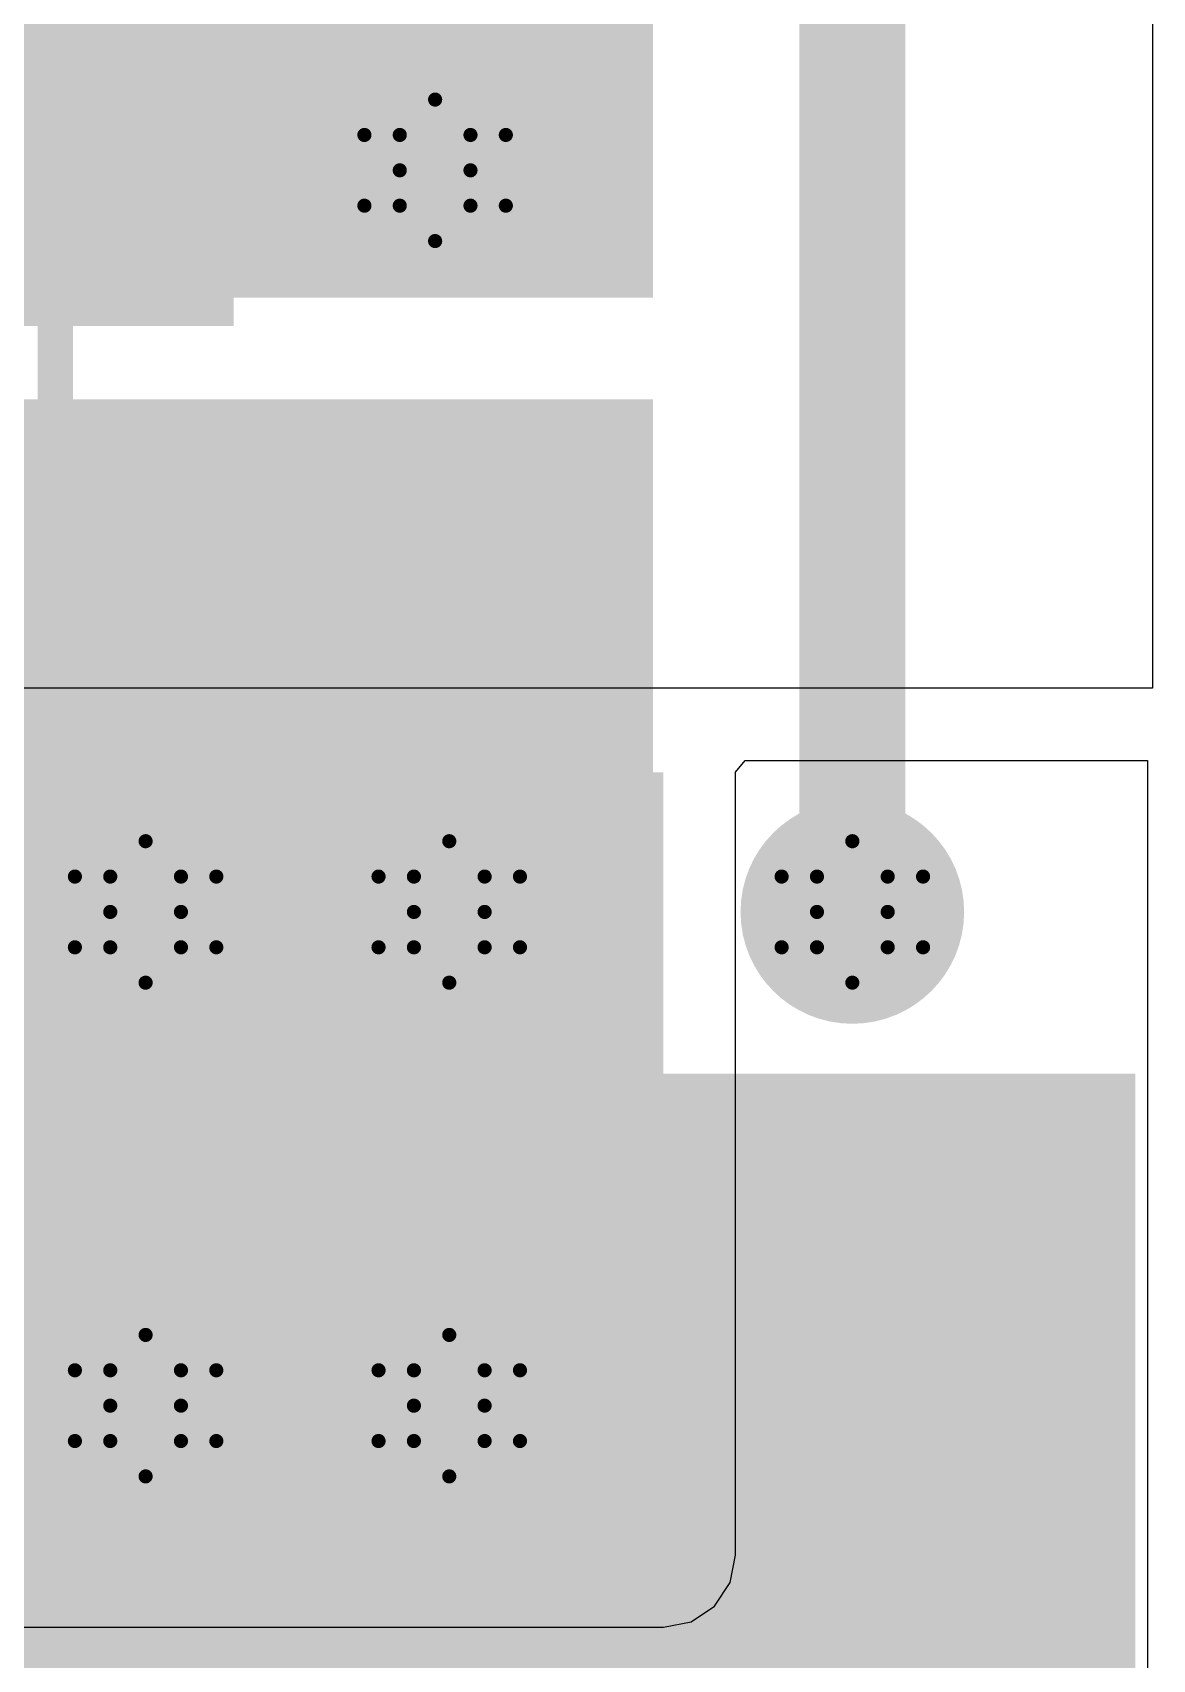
# Model space of a CAD drawing. Header units: inches. Extents: x -3 to 177, y -3 to 61.
# Drawn here: x 18.22 to 22.24, y 15.83 to 21.67 of the extents above; entities that cross this region are included whole.
import ezdxf

# ---------------------------------------------------------------- set-up
doc = ezdxf.new("R2010")
doc.units = ezdxf.units.IN
for name, color, linetype in [('Bottom Layer', 5, 'Continuous'), ('Bottom Overlay', 54, 'Continuous'), ('Bottom Solder', 6, 'Continuous'), ('Drill Drawing', 1, 'Continuous'), ('Top Layer', 1, 'Continuous'), ('Top Overlay', 2, 'Continuous'), ('Top Paste', 8, 'Continuous'), ('Top Solder', 216, 'Continuous'), ('Via Holes', 16, 'Continuous')]:
    doc.layers.add(name, color=color, linetype=linetype)

# ---------------------------------------------------------------- blocks, each defined once
blk = doc.blocks.new('6_TSOP__3')
at = {"layer": 'Top Layer'}
for points in [[(-0.813, 1.255), (-0.813, 0.747), (-1.512, 0.747), (-1.512, 1.255)], [(1.512, 1.255), (1.512, 0.747), (0.813, 0.747), (0.813, 1.255)], [(-0.813, 0.254), (-0.813, -0.254), (-1.512, -0.254), (-1.512, 0.254)], [(1.512, 0.254), (1.512, -0.254), (0.813, -0.254), (0.813, 0.254)], [(-0.813, -0.747), (-0.813, -1.255), (-1.512, -1.255), (-1.512, -0.747)], [(1.512, -0.747), (1.512, -1.255), (0.813, -1.255), (0.813, -0.747)]]:
    blk.add_hatch(color=1, dxfattribs=at).paths.add_polyline_path(points)
at = {"layer": 'Top Paste'}
for points in [[(-0.813, 1.255), (-0.813, 0.747), (-1.512, 0.747), (-1.512, 1.255)], [(1.512, 1.255), (1.512, 0.747), (0.813, 0.747), (0.813, 1.255)], [(-0.813, 0.254), (-0.813, -0.254), (-1.512, -0.254), (-1.512, 0.254)], [(1.512, 0.254), (1.512, -0.254), (0.813, -0.254), (0.813, 0.254)], [(-0.813, -0.747), (-0.813, -1.255), (-1.512, -1.255), (-1.512, -0.747)], [(1.512, -0.747), (1.512, -1.255), (0.813, -1.255), (0.813, -0.747)]]:
    blk.add_hatch(color=8, dxfattribs=at).paths.add_polyline_path(points)
at = {"layer": 'Top Solder'}
for points in [[(-0.7114, 1.3566), (-0.7114, 0.6454), (-1.6136, 0.6454), (-1.6136, 1.3566)], [(1.6136, 1.3566), (1.6136, 0.6454), (0.7114, 0.6454), (0.7114, 1.3566)], [(-0.7114, 0.3556), (-0.7114, -0.3556), (-1.6136, -0.3556), (-1.6136, 0.3556)], [(1.6136, 0.3556), (1.6136, -0.3556), (0.7114, -0.3556), (0.7114, 0.3556)], [(-0.7114, -0.6454), (-0.7114, -1.3566), (-1.6136, -1.3566), (-1.6136, -0.6454)], [(1.6136, -0.6454), (1.6136, -1.3566), (0.7114, -1.3566), (0.7114, -0.6454)]]:
    blk.add_hatch(color=216, dxfattribs=at).paths.add_polyline_path(points)
at = {"layer": 'Top Overlay'}
for points in [[(-0.6996, 1.5488, 0.127, 0.127, 0), (0.7112, 1.5494, 0.127, 0.127, 0)], [(-0.6996, 1.3716, 0.127, 0.127, 0), (-0.6996, 1.5488, 0.127, 0.127, 0)], [(0.7112, 1.3722, 0.127, 0.127, 0), (0.7112, 1.5494, 0.127, 0.127, 0)], [(-1.8034, 0.889, 0.127, 0.127, 0), (-1.8034, 1.143, 0.127, 0.127, 0)], [(-1.8034, 1.143, 0.127, 0.127, 0), (-1.6764, 1.016, 0.127, 0.127, 0)], [(-1.8034, 0.889, 0.127, 0.127, 0), (-1.6764, 1.016, 0.127, 0.127, 0)], [(-0.6996, -1.5488, 0.127, 0.127, 0), (-0.6996, -1.3716, 0.127, 0.127, 0)], [(0.7112, -1.5494, 0.127, 0.127, 0), (0.7112, -1.3722, 0.127, 0.127, 0)], [(-0.6996, -1.5488, 0.127, 0.127, 0), (0.7112, -1.5494, 0.127, 0.127, 0)]]:
    blk.add_lwpolyline(points, format="xyseb", dxfattribs=at)
for points in [[(-0.7313, 1.5488, 0.0635, 0.0635, 1), (-0.6678, 1.5488, 0.0635, 0.0635, 1)], [(-0.7313, 1.5488, 0.0635, 0.0635, 1), (-0.6678, 1.5488, 0.0635, 0.0635, 1)], [(0.6794, 1.5494, 0.0635, 0.0635, 1), (0.7429, 1.5494, 0.0635, 0.0635, 1)], [(0.6794, 1.5494, 0.0635, 0.0635, 1), (0.7429, 1.5494, 0.0635, 0.0635, 1)], [(-0.7313, 1.3716, 0.0635, 0.0635, 1), (-0.6678, 1.3716, 0.0635, 0.0635, 1)], [(0.6794, 1.3722, 0.0635, 0.0635, 1), (0.7429, 1.3722, 0.0635, 0.0635, 1)], [(-1.8352, 1.143, 0.0635, 0.0635, 1), (-1.7716, 1.143, 0.0635, 0.0635, 1)], [(-1.8352, 1.143, 0.0635, 0.0635, 1), (-1.7716, 1.143, 0.0635, 0.0635, 1)], [(-1.7082, 1.016, 0.0635, 0.0635, 1), (-1.6446, 1.016, 0.0635, 0.0635, 1)], [(-1.7082, 1.016, 0.0635, 0.0635, 1), (-1.6446, 1.016, 0.0635, 0.0635, 1)], [(-1.8352, 0.889, 0.0635, 0.0635, 1), (-1.7716, 0.889, 0.0635, 0.0635, 1)], [(-1.8352, 0.889, 0.0635, 0.0635, 1), (-1.7716, 0.889, 0.0635, 0.0635, 1)], [(-0.7313, -1.3716, 0.0635, 0.0635, 1), (-0.6678, -1.3716, 0.0635, 0.0635, 1)], [(0.6794, -1.3722, 0.0635, 0.0635, 1), (0.7429, -1.3722, 0.0635, 0.0635, 1)], [(-0.7313, -1.5488, 0.0635, 0.0635, 1), (-0.6678, -1.5488, 0.0635, 0.0635, 1)], [(-0.7313, -1.5488, 0.0635, 0.0635, 1), (-0.6678, -1.5488, 0.0635, 0.0635, 1)], [(0.6794, -1.5494, 0.0635, 0.0635, 1), (0.7429, -1.5494, 0.0635, 0.0635, 1)], [(0.6794, -1.5494, 0.0635, 0.0635, 1), (0.7429, -1.5494, 0.0635, 0.0635, 1)]]:
    blk.add_lwpolyline(points, format="xyseb", close=True, dxfattribs=at)
blk = doc.blocks.new('B01_A_7P_R4_MALE_B_20')
at = {"layer": 'Bottom Overlay'}
for points in [[(6.7, 6.8112, 0.127, 0.127, 0), (8.3, 6.8112, 0.127, 0.127, 0)], [(8.3, 2.7112, 0.127, 0.127, 0), (8.3, 6.8112, 0.127, 0.127, 0)], [(0, 2.7112, 0.127, 0.127, 0), (9.75, 2.7112, 0.127, 0.127, 0)], [(9.75, -0.484, 0.127, 0.127, 0), (9.75, 2.7112, 0.127, 0.127, 0)]]:
    blk.add_lwpolyline(points, format="xyseb", dxfattribs=at)
for points in [[(8.2683, 6.8112, 0.0635, 0.0635, 1), (8.3318, 6.8112, 0.0635, 0.0635, 1)], [(8.2683, 6.8112, 0.0635, 0.0635, 1), (8.3318, 6.8112, 0.0635, 0.0635, 1)], [(8.2683, 2.7112, 0.0635, 0.0635, 1), (8.3318, 2.7112, 0.0635, 0.0635, 1)], [(9.7183, 2.7112, 0.0635, 0.0635, 1), (9.7818, 2.7112, 0.0635, 0.0635, 1)], [(9.7183, 2.7112, 0.0635, 0.0635, 1), (9.7818, 2.7112, 0.0635, 0.0635, 1)]]:
    blk.add_lwpolyline(points, format="xyseb", close=True, dxfattribs=at)

msp = doc.modelspace()

# ---------------------------------------------------------------- hatches: boundary and pattern name
at = {"layer": 'Bottom Layer'}
h = msp.add_hatch(color=5, dxfattribs=at)
edge = h.paths.add_edge_path()
edge.add_arc((19.6644, 21.1746), 0.3, 0, 360)
msp.add_hatch(color=5, dxfattribs=at).paths.add_polyline_path([(17.7664, 16.2021), (20.4844, 16.2021), (20.4844, 19.013), (17.7664, 19.013)])
h = msp.add_hatch(color=5, dxfattribs=at)
edge = h.paths.add_edge_path()
edge.add_arc((18.6245, 18.5115), 0.3, 0, 360)
h = msp.add_hatch(color=5, dxfattribs=at)
edge = h.paths.add_edge_path()
edge.add_arc((19.7152, 18.5115), 0.3, 0, 360)
h = msp.add_hatch(color=5, dxfattribs=at)
edge = h.paths.add_edge_path()
edge.add_arc((21.163, 18.5115), 0.3, 0, 360)
h = msp.add_hatch(color=5, dxfattribs=at)
edge = h.paths.add_edge_path()
edge.add_arc((18.6245, 16.7386), 0.3, 0, 360)
h = msp.add_hatch(color=5, dxfattribs=at)
edge = h.paths.add_edge_path()
edge.add_arc((19.7152, 16.7386), 0.3, 0, 360)
at = {"layer": 'Bottom Solder'}
h = msp.add_hatch(color=6, dxfattribs=at)
edge = h.paths.add_edge_path()
edge.add_arc((19.6644, 21.1746), 0.4016, 0, 360)
h = msp.add_hatch(color=6, dxfattribs=at)
edge = h.paths.add_edge_path()
edge.add_arc((18.6245, 18.5115), 0.4016, 0, 360)
h = msp.add_hatch(color=6, dxfattribs=at)
edge = h.paths.add_edge_path()
edge.add_arc((19.7152, 18.5115), 0.4016, 0, 360)
h = msp.add_hatch(color=6, dxfattribs=at)
edge = h.paths.add_edge_path()
edge.add_arc((21.163, 18.5115), 0.4016, 0, 360)
h = msp.add_hatch(color=6, dxfattribs=at)
edge = h.paths.add_edge_path()
edge.add_arc((18.6245, 16.7386), 0.4016, 0, 360)
h = msp.add_hatch(color=6, dxfattribs=at)
edge = h.paths.add_edge_path()
edge.add_arc((19.7152, 16.7386), 0.4016, 0, 360)
at = {"layer": 'Top Layer'}
for points in [[(17.5689, 20.7174), (20.447, 20.7174), (20.447, 23.7781), (17.5689, 23.7781)], [(15.8156, 20.7174), (20.1168, 20.7174), (20.1168, 22.6568), (15.8156, 22.6568)], [(17.5411, 16.1835), (20.447, 16.1835), (20.447, 20.3526), (17.5411, 20.3526)], [(17.5411, 15.6464), (22.179, 15.6464), (22.179, 17.9312), (17.5411, 17.9312)], [(19.639, 8.382), (22.179, 8.382), (22.179, 17.9312), (19.639, 17.9312)]]:
    msp.add_hatch(color=1, dxfattribs=at).paths.add_polyline_path(points)
h = msp.add_hatch(color=1, dxfattribs=at)
edge = h.paths.add_edge_path()
edge.add_arc((19.6644, 21.1746), 0.3, 0, 360)
h = msp.add_hatch(color=1, dxfattribs=at)
edge = h.paths.add_edge_path()
edge.add_arc((18.6245, 18.5115), 0.3, 0, 360)
h = msp.add_hatch(color=1, dxfattribs=at)
edge = h.paths.add_edge_path()
edge.add_arc((19.7152, 18.5115), 0.3, 0, 360)
h = msp.add_hatch(color=1, dxfattribs=at)
edge = h.paths.add_edge_path()
edge.add_arc((21.163, 18.5115), 0.3, 0, 360)
h = msp.add_hatch(color=1, dxfattribs=at)
edge = h.paths.add_edge_path()
edge.add_arc((18.6245, 16.7386), 0.3, 0, 360)
h = msp.add_hatch(color=1, dxfattribs=at)
edge = h.paths.add_edge_path()
edge.add_arc((19.7152, 16.7386), 0.3, 0, 360)
at = {"layer": 'Top Solder'}
h = msp.add_hatch(color=216, dxfattribs=at)
edge = h.paths.add_edge_path()
edge.add_arc((19.6644, 21.1746), 0.4016, 0, 360)
h = msp.add_hatch(color=216, dxfattribs=at)
edge = h.paths.add_edge_path()
edge.add_arc((18.6245, 18.5115), 0.4016, 0, 360)
h = msp.add_hatch(color=216, dxfattribs=at)
edge = h.paths.add_edge_path()
edge.add_arc((19.7152, 18.5115), 0.4016, 0, 360)
h = msp.add_hatch(color=216, dxfattribs=at)
edge = h.paths.add_edge_path()
edge.add_arc((21.163, 18.5115), 0.4016, 0, 360)
h = msp.add_hatch(color=216, dxfattribs=at)
edge = h.paths.add_edge_path()
edge.add_arc((18.6245, 16.7386), 0.4016, 0, 360)
h = msp.add_hatch(color=216, dxfattribs=at)
edge = h.paths.add_edge_path()
edge.add_arc((19.7152, 16.7386), 0.4016, 0, 360)
at = {"layer": 'Via Holes'}
h = msp.add_hatch(color=7, dxfattribs=at)
edge = h.paths.add_edge_path()
edge.add_arc((19.6644, 21.1746), 0.15, 0, 360)
h = msp.add_hatch(color=7, dxfattribs=at)
edge = h.paths.add_edge_path()
edge.add_arc((18.6245, 18.5115), 0.15, 0, 360)
h = msp.add_hatch(color=7, dxfattribs=at)
edge = h.paths.add_edge_path()
edge.add_arc((19.7152, 18.5115), 0.15, 0, 360)
h = msp.add_hatch(color=7, dxfattribs=at)
edge = h.paths.add_edge_path()
edge.add_arc((21.163, 18.5115), 0.15, 0, 360)
h = msp.add_hatch(color=7, dxfattribs=at)
edge = h.paths.add_edge_path()
edge.add_arc((18.6245, 16.7386), 0.15, 0, 360)
h = msp.add_hatch(color=7, dxfattribs=at)
edge = h.paths.add_edge_path()
edge.add_arc((19.7152, 16.7386), 0.15, 0, 360)

# ---------------------------------------------------------------- linework, layer by layer
at = {"layer": 'Bottom Layer'}
for p, q in [((22.241, 24.5), (22.241, 19.3149)), ((22.241, 19.3149), (3.0988, 19.3149)), ((20.7433, 19.013), (20.7785, 19.0559)), ((20.7785, 19.0559), (22.2234, 19.0559)), ((22.2234, 19.0559), (22.2234, 11.3961)), ((20.7433, 16.2021), (20.7433, 19.013)), ((20.7236, 16.103), (20.7433, 16.2021)), ((20.6675, 16.019), (20.7236, 16.103)), ((20.5835, 15.9629), (20.6675, 16.019)), ((20.4844, 15.9432), (20.5835, 15.9629)), ((17.7664, 15.9432), (20.4844, 15.9432))]:
    msp.add_line(p, q, dxfattribs=at)
for points in [[(18.0234, 18.756, 0.381, 0.381, 0), (19.1254, 17.654, 0.381, 0.381, 0)], [(19.1254, 17.6076, 0.381, 0.381, 0), (19.1254, 17.654, 0.381, 0.381, 0)]]:
    msp.add_lwpolyline(points, format="xyseb", dxfattribs=at)
for points in [[(19.0301, 17.654, 0.1905, 0.1905, 1), (19.2206, 17.654, 0.1905, 0.1905, 1)], [(19.0301, 17.654, 0.1905, 0.1905, 1), (19.2206, 17.654, 0.1905, 0.1905, 1)], [(19.0301, 17.6076, 0.1905, 0.1905, 1), (19.2206, 17.6076, 0.1905, 0.1905, 1)]]:
    msp.add_lwpolyline(points, format="xyseb", close=True, dxfattribs=at)
at = {"layer": 'Drill Drawing'}
for points in [[(19.5374, 21.3016, 0.0508, 0.0508, 0), (19.6644, 21.4286, 0.0508, 0.0508, 0)], [(19.6644, 21.4286, 0.0508, 0.0508, 0), (19.7914, 21.3016, 0.0508, 0.0508, 0)], [(19.4104, 21.3016, 0.0508, 0.0508, 0), (19.5374, 21.1746, 0.0508, 0.0508, 0)], [(19.4104, 21.3016, 0.0508, 0.0508, 0), (19.5374, 21.3016, 0.0508, 0.0508, 0)], [(19.7914, 21.3016, 0.0508, 0.0508, 0), (19.9184, 21.3016, 0.0508, 0.0508, 0)], [(19.7914, 21.1746, 0.0508, 0.0508, 0), (19.9184, 21.3016, 0.0508, 0.0508, 0)], [(19.4104, 21.0476, 0.0508, 0.0508, 0), (19.5374, 21.1746, 0.0508, 0.0508, 0)], [(19.7914, 21.1746, 0.0508, 0.0508, 0), (19.9184, 21.0476, 0.0508, 0.0508, 0)], [(19.4104, 21.0476, 0.0508, 0.0508, 0), (19.5374, 21.0476, 0.0508, 0.0508, 0)], [(19.5374, 21.0476, 0.0508, 0.0508, 0), (19.6644, 20.9206, 0.0508, 0.0508, 0)], [(19.6644, 20.9206, 0.0508, 0.0508, 0), (19.7914, 21.0476, 0.0508, 0.0508, 0)], [(19.7914, 21.0476, 0.0508, 0.0508, 0), (19.9184, 21.0476, 0.0508, 0.0508, 0)], [(18.4975, 18.6385, 0.0508, 0.0508, 0), (18.6245, 18.7655, 0.0508, 0.0508, 0)], [(18.6245, 18.7655, 0.0508, 0.0508, 0), (18.7515, 18.6385, 0.0508, 0.0508, 0)], [(19.5882, 18.6385, 0.0508, 0.0508, 0), (19.7152, 18.7655, 0.0508, 0.0508, 0)], [(19.7152, 18.7655, 0.0508, 0.0508, 0), (19.8422, 18.6385, 0.0508, 0.0508, 0)], [(21.036, 18.6385, 0.0508, 0.0508, 0), (21.163, 18.7655, 0.0508, 0.0508, 0)], [(21.163, 18.7655, 0.0508, 0.0508, 0), (21.29, 18.6385, 0.0508, 0.0508, 0)], [(18.3705, 18.6385, 0.0508, 0.0508, 0), (18.4975, 18.5115, 0.0508, 0.0508, 0)], [(18.3705, 18.6385, 0.0508, 0.0508, 0), (18.4975, 18.6385, 0.0508, 0.0508, 0)], [(18.7515, 18.6385, 0.0508, 0.0508, 0), (18.8785, 18.6385, 0.0508, 0.0508, 0)], [(18.7515, 18.5115, 0.0508, 0.0508, 0), (18.8785, 18.6385, 0.0508, 0.0508, 0)], [(19.4612, 18.6385, 0.0508, 0.0508, 0), (19.5882, 18.5115, 0.0508, 0.0508, 0)], [(19.4612, 18.6385, 0.0508, 0.0508, 0), (19.5882, 18.6385, 0.0508, 0.0508, 0)], [(19.8422, 18.6385, 0.0508, 0.0508, 0), (19.9692, 18.6385, 0.0508, 0.0508, 0)], [(19.8422, 18.5115, 0.0508, 0.0508, 0), (19.9692, 18.6385, 0.0508, 0.0508, 0)], [(20.909, 18.6385, 0.0508, 0.0508, 0), (21.036, 18.5115, 0.0508, 0.0508, 0)], [(20.909, 18.6385, 0.0508, 0.0508, 0), (21.036, 18.6385, 0.0508, 0.0508, 0)], [(21.29, 18.6385, 0.0508, 0.0508, 0), (21.417, 18.6385, 0.0508, 0.0508, 0)], [(21.29, 18.5115, 0.0508, 0.0508, 0), (21.417, 18.6385, 0.0508, 0.0508, 0)], [(18.3705, 18.3845, 0.0508, 0.0508, 0), (18.4975, 18.5115, 0.0508, 0.0508, 0)], [(18.7515, 18.5115, 0.0508, 0.0508, 0), (18.8785, 18.3845, 0.0508, 0.0508, 0)], [(19.4612, 18.3845, 0.0508, 0.0508, 0), (19.5882, 18.5115, 0.0508, 0.0508, 0)], [(19.8422, 18.5115, 0.0508, 0.0508, 0), (19.9692, 18.3845, 0.0508, 0.0508, 0)], [(20.909, 18.3845, 0.0508, 0.0508, 0), (21.036, 18.5115, 0.0508, 0.0508, 0)], [(21.29, 18.5115, 0.0508, 0.0508, 0), (21.417, 18.3845, 0.0508, 0.0508, 0)], [(18.3705, 18.3845, 0.0508, 0.0508, 0), (18.4975, 18.3845, 0.0508, 0.0508, 0)], [(18.4975, 18.3845, 0.0508, 0.0508, 0), (18.6245, 18.2575, 0.0508, 0.0508, 0)], [(18.6245, 18.2575, 0.0508, 0.0508, 0), (18.7515, 18.3845, 0.0508, 0.0508, 0)], [(18.7515, 18.3845, 0.0508, 0.0508, 0), (18.8785, 18.3845, 0.0508, 0.0508, 0)], [(19.4612, 18.3845, 0.0508, 0.0508, 0), (19.5882, 18.3845, 0.0508, 0.0508, 0)], [(19.5882, 18.3845, 0.0508, 0.0508, 0), (19.7152, 18.2575, 0.0508, 0.0508, 0)], [(19.7152, 18.2575, 0.0508, 0.0508, 0), (19.8422, 18.3845, 0.0508, 0.0508, 0)], [(19.8422, 18.3845, 0.0508, 0.0508, 0), (19.9692, 18.3845, 0.0508, 0.0508, 0)], [(20.909, 18.3845, 0.0508, 0.0508, 0), (21.036, 18.3845, 0.0508, 0.0508, 0)], [(21.036, 18.3845, 0.0508, 0.0508, 0), (21.163, 18.2575, 0.0508, 0.0508, 0)], [(21.163, 18.2575, 0.0508, 0.0508, 0), (21.29, 18.3845, 0.0508, 0.0508, 0)], [(21.29, 18.3845, 0.0508, 0.0508, 0), (21.417, 18.3845, 0.0508, 0.0508, 0)], [(18.4975, 16.8656, 0.0508, 0.0508, 0), (18.6245, 16.9926, 0.0508, 0.0508, 0)], [(18.6245, 16.9926, 0.0508, 0.0508, 0), (18.7515, 16.8656, 0.0508, 0.0508, 0)], [(19.5882, 16.8656, 0.0508, 0.0508, 0), (19.7152, 16.9926, 0.0508, 0.0508, 0)], [(19.7152, 16.9926, 0.0508, 0.0508, 0), (19.8422, 16.8656, 0.0508, 0.0508, 0)], [(18.3705, 16.8656, 0.0508, 0.0508, 0), (18.4975, 16.7386, 0.0508, 0.0508, 0)], [(18.3705, 16.8656, 0.0508, 0.0508, 0), (18.4975, 16.8656, 0.0508, 0.0508, 0)], [(18.7515, 16.8656, 0.0508, 0.0508, 0), (18.8785, 16.8656, 0.0508, 0.0508, 0)], [(18.7515, 16.7386, 0.0508, 0.0508, 0), (18.8785, 16.8656, 0.0508, 0.0508, 0)], [(19.4612, 16.8656, 0.0508, 0.0508, 0), (19.5882, 16.7386, 0.0508, 0.0508, 0)], [(19.4612, 16.8656, 0.0508, 0.0508, 0), (19.5882, 16.8656, 0.0508, 0.0508, 0)], [(19.8422, 16.8656, 0.0508, 0.0508, 0), (19.9692, 16.8656, 0.0508, 0.0508, 0)], [(19.8422, 16.7386, 0.0508, 0.0508, 0), (19.9692, 16.8656, 0.0508, 0.0508, 0)], [(18.3705, 16.6116, 0.0508, 0.0508, 0), (18.4975, 16.7386, 0.0508, 0.0508, 0)], [(18.7515, 16.7386, 0.0508, 0.0508, 0), (18.8785, 16.6116, 0.0508, 0.0508, 0)], [(19.4612, 16.6116, 0.0508, 0.0508, 0), (19.5882, 16.7386, 0.0508, 0.0508, 0)], [(19.8422, 16.7386, 0.0508, 0.0508, 0), (19.9692, 16.6116, 0.0508, 0.0508, 0)], [(18.3705, 16.6116, 0.0508, 0.0508, 0), (18.4975, 16.6116, 0.0508, 0.0508, 0)], [(18.4975, 16.6116, 0.0508, 0.0508, 0), (18.6245, 16.4846, 0.0508, 0.0508, 0)], [(18.6245, 16.4846, 0.0508, 0.0508, 0), (18.7515, 16.6116, 0.0508, 0.0508, 0)], [(18.7515, 16.6116, 0.0508, 0.0508, 0), (18.8785, 16.6116, 0.0508, 0.0508, 0)], [(19.4612, 16.6116, 0.0508, 0.0508, 0), (19.5882, 16.6116, 0.0508, 0.0508, 0)], [(19.5882, 16.6116, 0.0508, 0.0508, 0), (19.7152, 16.4846, 0.0508, 0.0508, 0)], [(19.7152, 16.4846, 0.0508, 0.0508, 0), (19.8422, 16.6116, 0.0508, 0.0508, 0)], [(19.8422, 16.6116, 0.0508, 0.0508, 0), (19.9692, 16.6116, 0.0508, 0.0508, 0)]]:
    msp.add_lwpolyline(points, format="xyseb", dxfattribs=at)
for points in [[(19.6517, 21.4286, 0.0254, 0.0254, 1), (19.6771, 21.4286, 0.0254, 0.0254, 1)], [(19.6517, 21.4286, 0.0254, 0.0254, 1), (19.6771, 21.4286, 0.0254, 0.0254, 1)], [(19.3977, 21.3016, 0.0254, 0.0254, 1), (19.4231, 21.3016, 0.0254, 0.0254, 1)], [(19.3977, 21.3016, 0.0254, 0.0254, 1), (19.4231, 21.3016, 0.0254, 0.0254, 1)], [(19.5247, 21.3016, 0.0254, 0.0254, 1), (19.5501, 21.3016, 0.0254, 0.0254, 1)], [(19.5247, 21.3016, 0.0254, 0.0254, 1), (19.5501, 21.3016, 0.0254, 0.0254, 1)], [(19.7787, 21.3016, 0.0254, 0.0254, 1), (19.8041, 21.3016, 0.0254, 0.0254, 1)], [(19.7787, 21.3016, 0.0254, 0.0254, 1), (19.8041, 21.3016, 0.0254, 0.0254, 1)], [(19.9057, 21.3016, 0.0254, 0.0254, 1), (19.9311, 21.3016, 0.0254, 0.0254, 1)], [(19.9057, 21.3016, 0.0254, 0.0254, 1), (19.9311, 21.3016, 0.0254, 0.0254, 1)], [(19.5247, 21.1746, 0.0254, 0.0254, 1), (19.5501, 21.1746, 0.0254, 0.0254, 1)], [(19.5247, 21.1746, 0.0254, 0.0254, 1), (19.5501, 21.1746, 0.0254, 0.0254, 1)], [(19.7787, 21.1746, 0.0254, 0.0254, 1), (19.8041, 21.1746, 0.0254, 0.0254, 1)], [(19.7787, 21.1746, 0.0254, 0.0254, 1), (19.8041, 21.1746, 0.0254, 0.0254, 1)], [(19.3977, 21.0476, 0.0254, 0.0254, 1), (19.4231, 21.0476, 0.0254, 0.0254, 1)], [(19.3977, 21.0476, 0.0254, 0.0254, 1), (19.4231, 21.0476, 0.0254, 0.0254, 1)], [(19.5247, 21.0476, 0.0254, 0.0254, 1), (19.5501, 21.0476, 0.0254, 0.0254, 1)], [(19.5247, 21.0476, 0.0254, 0.0254, 1), (19.5501, 21.0476, 0.0254, 0.0254, 1)], [(19.7787, 21.0476, 0.0254, 0.0254, 1), (19.8041, 21.0476, 0.0254, 0.0254, 1)], [(19.7787, 21.0476, 0.0254, 0.0254, 1), (19.8041, 21.0476, 0.0254, 0.0254, 1)], [(19.9057, 21.0476, 0.0254, 0.0254, 1), (19.9311, 21.0476, 0.0254, 0.0254, 1)], [(19.9057, 21.0476, 0.0254, 0.0254, 1), (19.9311, 21.0476, 0.0254, 0.0254, 1)], [(19.6517, 20.9206, 0.0254, 0.0254, 1), (19.6771, 20.9206, 0.0254, 0.0254, 1)], [(19.6517, 20.9206, 0.0254, 0.0254, 1), (19.6771, 20.9206, 0.0254, 0.0254, 1)], [(18.6118, 18.7655, 0.0254, 0.0254, 1), (18.6372, 18.7655, 0.0254, 0.0254, 1)], [(18.6118, 18.7655, 0.0254, 0.0254, 1), (18.6372, 18.7655, 0.0254, 0.0254, 1)], [(19.7025, 18.7655, 0.0254, 0.0254, 1), (19.7279, 18.7655, 0.0254, 0.0254, 1)], [(19.7025, 18.7655, 0.0254, 0.0254, 1), (19.7279, 18.7655, 0.0254, 0.0254, 1)], [(21.1503, 18.7655, 0.0254, 0.0254, 1), (21.1757, 18.7655, 0.0254, 0.0254, 1)], [(21.1503, 18.7655, 0.0254, 0.0254, 1), (21.1757, 18.7655, 0.0254, 0.0254, 1)], [(18.3578, 18.6385, 0.0254, 0.0254, 1), (18.3832, 18.6385, 0.0254, 0.0254, 1)], [(18.3578, 18.6385, 0.0254, 0.0254, 1), (18.3832, 18.6385, 0.0254, 0.0254, 1)], [(18.4848, 18.6385, 0.0254, 0.0254, 1), (18.5102, 18.6385, 0.0254, 0.0254, 1)], [(18.4848, 18.6385, 0.0254, 0.0254, 1), (18.5102, 18.6385, 0.0254, 0.0254, 1)], [(18.7388, 18.6385, 0.0254, 0.0254, 1), (18.7642, 18.6385, 0.0254, 0.0254, 1)], [(18.7388, 18.6385, 0.0254, 0.0254, 1), (18.7642, 18.6385, 0.0254, 0.0254, 1)], [(18.8658, 18.6385, 0.0254, 0.0254, 1), (18.8912, 18.6385, 0.0254, 0.0254, 1)], [(18.8658, 18.6385, 0.0254, 0.0254, 1), (18.8912, 18.6385, 0.0254, 0.0254, 1)], [(19.4485, 18.6385, 0.0254, 0.0254, 1), (19.4739, 18.6385, 0.0254, 0.0254, 1)], [(19.4485, 18.6385, 0.0254, 0.0254, 1), (19.4739, 18.6385, 0.0254, 0.0254, 1)], [(19.5755, 18.6385, 0.0254, 0.0254, 1), (19.6009, 18.6385, 0.0254, 0.0254, 1)], [(19.5755, 18.6385, 0.0254, 0.0254, 1), (19.6009, 18.6385, 0.0254, 0.0254, 1)], [(19.8295, 18.6385, 0.0254, 0.0254, 1), (19.8549, 18.6385, 0.0254, 0.0254, 1)], [(19.8295, 18.6385, 0.0254, 0.0254, 1), (19.8549, 18.6385, 0.0254, 0.0254, 1)], [(19.9565, 18.6385, 0.0254, 0.0254, 1), (19.9819, 18.6385, 0.0254, 0.0254, 1)], [(19.9565, 18.6385, 0.0254, 0.0254, 1), (19.9819, 18.6385, 0.0254, 0.0254, 1)], [(20.8963, 18.6385, 0.0254, 0.0254, 1), (20.9217, 18.6385, 0.0254, 0.0254, 1)], [(20.8963, 18.6385, 0.0254, 0.0254, 1), (20.9217, 18.6385, 0.0254, 0.0254, 1)], [(21.0233, 18.6385, 0.0254, 0.0254, 1), (21.0487, 18.6385, 0.0254, 0.0254, 1)], [(21.0233, 18.6385, 0.0254, 0.0254, 1), (21.0487, 18.6385, 0.0254, 0.0254, 1)], [(21.2773, 18.6385, 0.0254, 0.0254, 1), (21.3027, 18.6385, 0.0254, 0.0254, 1)], [(21.2773, 18.6385, 0.0254, 0.0254, 1), (21.3027, 18.6385, 0.0254, 0.0254, 1)], [(21.4043, 18.6385, 0.0254, 0.0254, 1), (21.4297, 18.6385, 0.0254, 0.0254, 1)], [(21.4043, 18.6385, 0.0254, 0.0254, 1), (21.4297, 18.6385, 0.0254, 0.0254, 1)], [(18.4848, 18.5115, 0.0254, 0.0254, 1), (18.5102, 18.5115, 0.0254, 0.0254, 1)], [(18.4848, 18.5115, 0.0254, 0.0254, 1), (18.5102, 18.5115, 0.0254, 0.0254, 1)], [(18.7388, 18.5115, 0.0254, 0.0254, 1), (18.7642, 18.5115, 0.0254, 0.0254, 1)], [(18.7388, 18.5115, 0.0254, 0.0254, 1), (18.7642, 18.5115, 0.0254, 0.0254, 1)], [(19.5755, 18.5115, 0.0254, 0.0254, 1), (19.6009, 18.5115, 0.0254, 0.0254, 1)], [(19.5755, 18.5115, 0.0254, 0.0254, 1), (19.6009, 18.5115, 0.0254, 0.0254, 1)], [(19.8295, 18.5115, 0.0254, 0.0254, 1), (19.8549, 18.5115, 0.0254, 0.0254, 1)], [(19.8295, 18.5115, 0.0254, 0.0254, 1), (19.8549, 18.5115, 0.0254, 0.0254, 1)], [(21.0233, 18.5115, 0.0254, 0.0254, 1), (21.0487, 18.5115, 0.0254, 0.0254, 1)], [(21.0233, 18.5115, 0.0254, 0.0254, 1), (21.0487, 18.5115, 0.0254, 0.0254, 1)], [(21.2773, 18.5115, 0.0254, 0.0254, 1), (21.3027, 18.5115, 0.0254, 0.0254, 1)], [(21.2773, 18.5115, 0.0254, 0.0254, 1), (21.3027, 18.5115, 0.0254, 0.0254, 1)], [(18.3578, 18.3845, 0.0254, 0.0254, 1), (18.3832, 18.3845, 0.0254, 0.0254, 1)], [(18.3578, 18.3845, 0.0254, 0.0254, 1), (18.3832, 18.3845, 0.0254, 0.0254, 1)], [(18.4848, 18.3845, 0.0254, 0.0254, 1), (18.5102, 18.3845, 0.0254, 0.0254, 1)], [(18.4848, 18.3845, 0.0254, 0.0254, 1), (18.5102, 18.3845, 0.0254, 0.0254, 1)], [(18.7388, 18.3845, 0.0254, 0.0254, 1), (18.7642, 18.3845, 0.0254, 0.0254, 1)], [(18.7388, 18.3845, 0.0254, 0.0254, 1), (18.7642, 18.3845, 0.0254, 0.0254, 1)], [(18.8658, 18.3845, 0.0254, 0.0254, 1), (18.8912, 18.3845, 0.0254, 0.0254, 1)], [(18.8658, 18.3845, 0.0254, 0.0254, 1), (18.8912, 18.3845, 0.0254, 0.0254, 1)], [(19.4485, 18.3845, 0.0254, 0.0254, 1), (19.4739, 18.3845, 0.0254, 0.0254, 1)], [(19.4485, 18.3845, 0.0254, 0.0254, 1), (19.4739, 18.3845, 0.0254, 0.0254, 1)], [(19.5755, 18.3845, 0.0254, 0.0254, 1), (19.6009, 18.3845, 0.0254, 0.0254, 1)], [(19.5755, 18.3845, 0.0254, 0.0254, 1), (19.6009, 18.3845, 0.0254, 0.0254, 1)], [(19.8295, 18.3845, 0.0254, 0.0254, 1), (19.8549, 18.3845, 0.0254, 0.0254, 1)], [(19.8295, 18.3845, 0.0254, 0.0254, 1), (19.8549, 18.3845, 0.0254, 0.0254, 1)], [(19.9565, 18.3845, 0.0254, 0.0254, 1), (19.9819, 18.3845, 0.0254, 0.0254, 1)], [(19.9565, 18.3845, 0.0254, 0.0254, 1), (19.9819, 18.3845, 0.0254, 0.0254, 1)], [(20.8963, 18.3845, 0.0254, 0.0254, 1), (20.9217, 18.3845, 0.0254, 0.0254, 1)], [(20.8963, 18.3845, 0.0254, 0.0254, 1), (20.9217, 18.3845, 0.0254, 0.0254, 1)], [(21.0233, 18.3845, 0.0254, 0.0254, 1), (21.0487, 18.3845, 0.0254, 0.0254, 1)], [(21.0233, 18.3845, 0.0254, 0.0254, 1), (21.0487, 18.3845, 0.0254, 0.0254, 1)], [(21.2773, 18.3845, 0.0254, 0.0254, 1), (21.3027, 18.3845, 0.0254, 0.0254, 1)], [(21.2773, 18.3845, 0.0254, 0.0254, 1), (21.3027, 18.3845, 0.0254, 0.0254, 1)], [(21.4043, 18.3845, 0.0254, 0.0254, 1), (21.4297, 18.3845, 0.0254, 0.0254, 1)], [(21.4043, 18.3845, 0.0254, 0.0254, 1), (21.4297, 18.3845, 0.0254, 0.0254, 1)], [(18.6118, 18.2575, 0.0254, 0.0254, 1), (18.6372, 18.2575, 0.0254, 0.0254, 1)], [(18.6118, 18.2575, 0.0254, 0.0254, 1), (18.6372, 18.2575, 0.0254, 0.0254, 1)], [(19.7025, 18.2575, 0.0254, 0.0254, 1), (19.7279, 18.2575, 0.0254, 0.0254, 1)], [(19.7025, 18.2575, 0.0254, 0.0254, 1), (19.7279, 18.2575, 0.0254, 0.0254, 1)], [(21.1503, 18.2575, 0.0254, 0.0254, 1), (21.1757, 18.2575, 0.0254, 0.0254, 1)], [(21.1503, 18.2575, 0.0254, 0.0254, 1), (21.1757, 18.2575, 0.0254, 0.0254, 1)], [(18.6118, 16.9926, 0.0254, 0.0254, 1), (18.6372, 16.9926, 0.0254, 0.0254, 1)], [(18.6118, 16.9926, 0.0254, 0.0254, 1), (18.6372, 16.9926, 0.0254, 0.0254, 1)], [(19.7025, 16.9926, 0.0254, 0.0254, 1), (19.7279, 16.9926, 0.0254, 0.0254, 1)], [(19.7025, 16.9926, 0.0254, 0.0254, 1), (19.7279, 16.9926, 0.0254, 0.0254, 1)], [(18.3578, 16.8656, 0.0254, 0.0254, 1), (18.3832, 16.8656, 0.0254, 0.0254, 1)], [(18.3578, 16.8656, 0.0254, 0.0254, 1), (18.3832, 16.8656, 0.0254, 0.0254, 1)], [(18.4848, 16.8656, 0.0254, 0.0254, 1), (18.5102, 16.8656, 0.0254, 0.0254, 1)], [(18.4848, 16.8656, 0.0254, 0.0254, 1), (18.5102, 16.8656, 0.0254, 0.0254, 1)], [(18.7388, 16.8656, 0.0254, 0.0254, 1), (18.7642, 16.8656, 0.0254, 0.0254, 1)], [(18.7388, 16.8656, 0.0254, 0.0254, 1), (18.7642, 16.8656, 0.0254, 0.0254, 1)], [(18.8658, 16.8656, 0.0254, 0.0254, 1), (18.8912, 16.8656, 0.0254, 0.0254, 1)], [(18.8658, 16.8656, 0.0254, 0.0254, 1), (18.8912, 16.8656, 0.0254, 0.0254, 1)], [(19.4485, 16.8656, 0.0254, 0.0254, 1), (19.4739, 16.8656, 0.0254, 0.0254, 1)], [(19.4485, 16.8656, 0.0254, 0.0254, 1), (19.4739, 16.8656, 0.0254, 0.0254, 1)], [(19.5755, 16.8656, 0.0254, 0.0254, 1), (19.6009, 16.8656, 0.0254, 0.0254, 1)], [(19.5755, 16.8656, 0.0254, 0.0254, 1), (19.6009, 16.8656, 0.0254, 0.0254, 1)], [(19.8295, 16.8656, 0.0254, 0.0254, 1), (19.8549, 16.8656, 0.0254, 0.0254, 1)], [(19.8295, 16.8656, 0.0254, 0.0254, 1), (19.8549, 16.8656, 0.0254, 0.0254, 1)], [(19.9565, 16.8656, 0.0254, 0.0254, 1), (19.9819, 16.8656, 0.0254, 0.0254, 1)], [(19.9565, 16.8656, 0.0254, 0.0254, 1), (19.9819, 16.8656, 0.0254, 0.0254, 1)], [(18.4848, 16.7386, 0.0254, 0.0254, 1), (18.5102, 16.7386, 0.0254, 0.0254, 1)], [(18.4848, 16.7386, 0.0254, 0.0254, 1), (18.5102, 16.7386, 0.0254, 0.0254, 1)], [(18.7388, 16.7386, 0.0254, 0.0254, 1), (18.7642, 16.7386, 0.0254, 0.0254, 1)], [(18.7388, 16.7386, 0.0254, 0.0254, 1), (18.7642, 16.7386, 0.0254, 0.0254, 1)], [(19.5755, 16.7386, 0.0254, 0.0254, 1), (19.6009, 16.7386, 0.0254, 0.0254, 1)], [(19.5755, 16.7386, 0.0254, 0.0254, 1), (19.6009, 16.7386, 0.0254, 0.0254, 1)], [(19.8295, 16.7386, 0.0254, 0.0254, 1), (19.8549, 16.7386, 0.0254, 0.0254, 1)], [(19.8295, 16.7386, 0.0254, 0.0254, 1), (19.8549, 16.7386, 0.0254, 0.0254, 1)], [(18.3578, 16.6116, 0.0254, 0.0254, 1), (18.3832, 16.6116, 0.0254, 0.0254, 1)], [(18.3578, 16.6116, 0.0254, 0.0254, 1), (18.3832, 16.6116, 0.0254, 0.0254, 1)], [(18.4848, 16.6116, 0.0254, 0.0254, 1), (18.5102, 16.6116, 0.0254, 0.0254, 1)], [(18.4848, 16.6116, 0.0254, 0.0254, 1), (18.5102, 16.6116, 0.0254, 0.0254, 1)], [(18.7388, 16.6116, 0.0254, 0.0254, 1), (18.7642, 16.6116, 0.0254, 0.0254, 1)], [(18.7388, 16.6116, 0.0254, 0.0254, 1), (18.7642, 16.6116, 0.0254, 0.0254, 1)], [(18.8658, 16.6116, 0.0254, 0.0254, 1), (18.8912, 16.6116, 0.0254, 0.0254, 1)], [(18.8658, 16.6116, 0.0254, 0.0254, 1), (18.8912, 16.6116, 0.0254, 0.0254, 1)], [(19.4485, 16.6116, 0.0254, 0.0254, 1), (19.4739, 16.6116, 0.0254, 0.0254, 1)], [(19.4485, 16.6116, 0.0254, 0.0254, 1), (19.4739, 16.6116, 0.0254, 0.0254, 1)], [(19.5755, 16.6116, 0.0254, 0.0254, 1), (19.6009, 16.6116, 0.0254, 0.0254, 1)], [(19.5755, 16.6116, 0.0254, 0.0254, 1), (19.6009, 16.6116, 0.0254, 0.0254, 1)], [(19.8295, 16.6116, 0.0254, 0.0254, 1), (19.8549, 16.6116, 0.0254, 0.0254, 1)], [(19.8295, 16.6116, 0.0254, 0.0254, 1), (19.8549, 16.6116, 0.0254, 0.0254, 1)], [(19.9565, 16.6116, 0.0254, 0.0254, 1), (19.9819, 16.6116, 0.0254, 0.0254, 1)], [(19.9565, 16.6116, 0.0254, 0.0254, 1), (19.9819, 16.6116, 0.0254, 0.0254, 1)], [(18.6118, 16.4846, 0.0254, 0.0254, 1), (18.6372, 16.4846, 0.0254, 0.0254, 1)], [(18.6118, 16.4846, 0.0254, 0.0254, 1), (18.6372, 16.4846, 0.0254, 0.0254, 1)], [(19.7025, 16.4846, 0.0254, 0.0254, 1), (19.7279, 16.4846, 0.0254, 0.0254, 1)], [(19.7025, 16.4846, 0.0254, 0.0254, 1), (19.7279, 16.4846, 0.0254, 0.0254, 1)]]:
    msp.add_lwpolyline(points, format="xyseb", close=True, dxfattribs=at)
at = {"layer": 'Top Layer'}
msp.add_lwpolyline([(21.163, 18.5115, 0.381, 0.381, 0), (21.163, 24.3783, 0.381, 0.381, 0)], format="xyseb", dxfattribs=at)
msp.add_lwpolyline([(21.0677, 18.5115, 0.1905, 0.1905, 1), (21.2582, 18.5115, 0.1905, 0.1905, 1)], format="xyseb", close=True, dxfattribs=at)

# ---------------------------------------------------------------- block references
for name, p in [('6_TSOP__3', (17.3276, 20.9714)), ('B01_A_7P_R4_MALE_B_20', (10, 14))]:
    msp.add_blockref(name, p)

doc.saveas('drawing.dxf')
